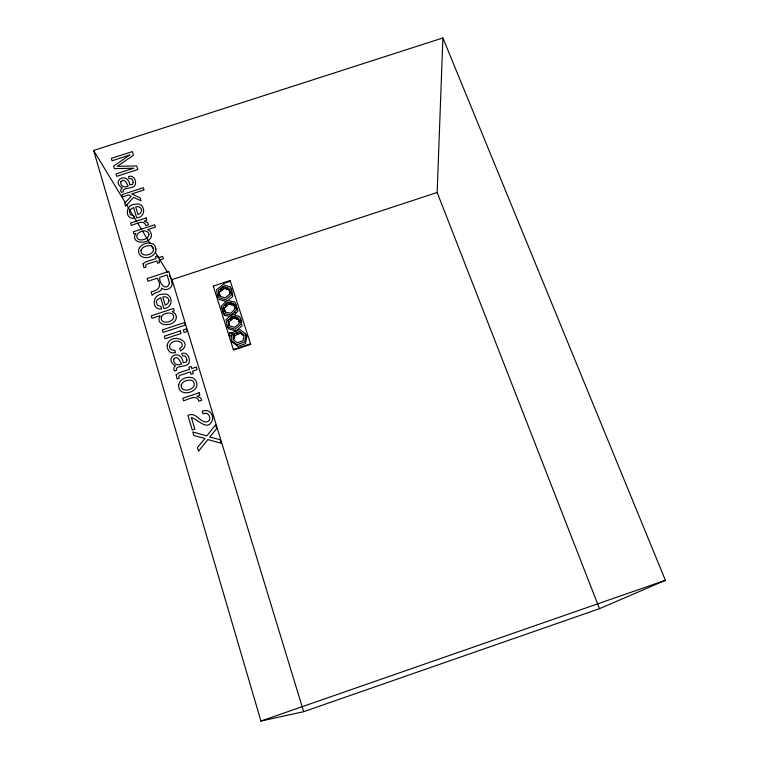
<?xml version="1.0" encoding="UTF-8"?>
<svg xmlns="http://www.w3.org/2000/svg" width="759" height="759" viewBox="0 0 759 759"><rect width="100%" height="100%" fill="white"/><g stroke="black" fill="none" stroke-linecap="round" stroke-linejoin="round"><path stroke-width="1.14" d="M599.496 608.68L437.165 192.492L442.886 37.95L93.613 150.481L260.925 721.05L303.666 711.686L599.496 608.68L665.387 580.303L442.886 37.95M233.345 337.205L234 333.723L239.597 331.56L244.132 335.023L243.07 340.658L237.463 342.831L232.918 339.358L233.345 337.205L234.256 338.931L234.91 335.459L234 333.723M234.607 314.53L237.928 311.152L235.764 303.866M224.247 309.957L225.205 311.797L224.218 308.448L228.478 304.16L234.341 305.308L234.958 307.414L234.057 305.554M233.43 303.439L235.053 308.922L230.774 313.249L224.873 312.082L223.26 306.598L227.539 302.281L233.43 303.439L234.341 305.308M227.956 320.108L232.548 316.199L234.759 316.835L238.203 317.85L239.284 323.419L234.692 327.338L229.028 325.677L227.956 320.108L229.531 325.279L228.601 323.495M228.895 321.901L233.459 318.012L239.085 319.653L239.512 321.825L238.63 320.023M227.88 300.45L232.766 296.465L231.486 288.923M218.44 290.384L223.231 286.485L228.981 288.268L229.949 293.97L225.157 297.879L219.389 296.076L218.44 290.384L219.996 295.782L219.028 293.875M219.417 292.3L224.18 288.429L229.911 290.204M234.91 335.459L240.48 333.305L243.222 335.402L242.358 333.666M260.925 721.05L665.387 580.303M233.336 349.491L250.432 343.818L250.707 344.377L233.639 350.051L233.336 349.491L213.307 286.096L230.11 280.555L230.413 281.209M223.706 283.43L229.294 281.58M169.532 275.583L171.98 279.616L437.165 192.492M228.981 316.266L224.389 315.364L223.791 313.344M218.782 299.264L226.419 301.646M245.223 334.7L246.931 336L245.508 343.571L237.975 346.483L231.893 341.816M93.613 150.481L125.453 202.938M126.677 204.958L136.468 221.097M137.692 223.118L141.364 229.171M142.597 231.191L149.94 243.297M151.164 245.318L153.612 249.35M155.453 252.377L167.692 272.557M233.582 335.924L234.493 337.651M228.364 322.224L229.303 324.008M228.431 322.547L229.36 324.33M236.134 332.907L237.036 334.653M223.26 306.598L224.218 308.448M223.886 308.714L224.835 310.554M237.406 332.414L238.298 334.15M213.307 286.096L213.63 286.741M229.749 318.571L230.679 320.374M237.055 332.546L237.947 334.292M230.537 317.907L231.457 319.719M224.911 304.928L225.859 306.788M230.802 317.689L231.723 319.492M218.81 292.576L219.778 294.492M225.888 303.951L226.837 305.811M231.998 316.664L232.909 318.476M239.597 331.56L240.48 333.305M241.315 332.888L242.187 334.624M232.548 316.199L233.459 318.012M227.539 302.281L228.374 304.255M234.759 316.835L235.66 318.647M220.29 288.875L221.258 290.811M235.717 317.129L236.618 318.932M236.049 317.224L236.941 319.036M221.381 287.984L222.34 289.919M234.673 311.712L235.575 313.543M229.816 302.727L230.736 304.606M231.153 302.993L232.074 304.862M222.558 287.035L223.507 288.97M223.231 286.485L224.18 288.429M234.427 306.807L235.328 308.657M240.385 319.643L241.22 323.979L235.062 329.254L227.453 327.025L226.021 319.548L232.178 314.302L239.768 316.512L242.093 325.763L235.964 331.009L228.393 328.789L227.785 325.658M225.451 287.177L226.391 289.113M226.761 287.585L227.7 289.521M229.579 291.769L230.499 293.686M229.36 290.469L230.281 292.395M230.11 280.555L250.707 344.377M171.98 279.616L303.666 711.686M222.245 308.059L222.833 310.08M223.137 311.086L223.497 312.328M240.641 318.325L241.258 321.437M218.042 294.843L218.26 296.133M155.956 249.028C156.506 256.836 143.603 260.916 139.495 254.426C135.425 247.121 145.557 241.172 151.847 243.497A6.831 6.176 -24.3 0 1 155.092 246.239L155.956 249.028M172.113 282.832C173.118 288.221 165.49 291.788 161.743 288.107C161.335 292.983 154.542 291.57 152.597 295.08L152.104 295.242L151.107 291.892C159.124 290.071 162.009 286.115 157.265 278.202L147.939 281.257L147.132 278.544L168.84 271.418L172.113 282.832M178.707 384.661C177.34 398.731 202.292 392.574 195.831 380.752A7.106 6.651 -30.6 0 0 192.425 377.783C187.188 376.151 179.845 378.836 178.707 384.661M151.487 234.427C152.179 245.195 128.926 244.759 135.87 233.345L133.869 234L133.214 231.799L154.713 224.787L155.415 227.102L147.644 229.635L149.921 230.945L151.487 234.427M156.335 301.608L157.379 305.184L160.965 306.522L161.695 308.979C150.965 310.308 152.303 293.942 162.236 294.321C172.672 291.399 174.494 308.059 163.878 308.486L160.623 297.642L157.056 299.985L156.335 301.608M169.418 282.87C166.971 292.044 158.916 283.904 159.713 277.396L167.132 274.957L169.418 282.87M129.372 211.277L130.358 214.664L133.85 215.935L134.542 218.26C124.078 219.617 125.586 203.877 135.168 204.323C145.32 201.42 146.971 217.463 136.667 217.786L133.575 207.482L130.083 209.731L129.372 211.277M176.344 316.626C176.904 327.527 153.593 327.565 160.14 315.621L151.971 318.325L151.231 315.81L173.507 308.467L174.247 310.896L172.132 311.598L175.395 313.837L176.344 316.626M167.16 345.383L167.378 348.248L169.238 351.408A5.844 5.417 -28.7 0 0 172.492 352.859L175.49 352.679L174.75 350.193C172.369 350.705 169.627 349.311 169.57 346.673A3.51 3.254 -28.6 0 1 170.509 344.093C174.238 337.584 187.767 342.736 179.75 348.533L180.5 351.019C195.224 341.692 170.329 331.171 167.16 345.383M181.249 384.993C180.225 394.263 197.938 389.595 193.592 381.938A3.937 3.681 -30.6 0 0 191.088 380.183C187.426 379.756 182.464 381.103 181.249 384.993M141.041 250.271C140.111 258.895 156.895 254.512 152.929 247.349A3.786 3.425 -24.2 0 0 150.538 245.736C147.037 245.385 142.303 246.58 141.041 250.271M168.934 300.697L167.815 303.6L165.244 305.222L162.768 297.006C165.434 296.038 168.925 297.613 168.934 300.697M141.639 210.357L140.529 213.118L138.015 214.674L135.671 206.875C138.204 205.964 141.639 207.368 141.639 210.357M148.963 234.522C148.593 239.787 137.265 242.776 136.696 236.182C137.332 230.992 147.929 228.165 148.963 234.522M186.904 359.918L186.164 362.185L183.28 362.726C180.661 347.148 162.654 358.144 175.547 366.037L174.181 366.976L173.754 369.244L174.561 370.933L176.581 370.259C174.598 365.079 186.667 367.622 188.744 363.305C190.888 358.979 187.302 351.246 181.79 353.485L182.511 355.876L184.589 355.857L185.784 356.702L186.904 359.918M133.252 182.331L132.521 184.39L129.77 184.892C127.863 170.803 110.121 181.022 122.398 187.957L121.098 188.82L120.662 190.879L121.402 192.397L123.319 191.771C121.573 186.97 132.901 189.361 134.95 185.376C137.113 181.344 133.518 174.409 128.489 176.534L129.144 178.697L131.108 178.669L132.237 179.428L133.252 182.331M161.316 317.215C160.102 324.121 170.234 322.954 172.986 319.036C176.762 311.256 163.289 311.465 161.316 317.215M245.48 337.385L244.654 341.873L237.083 344.795L230.973 340.108L232.425 332.518L239.977 329.605L246.087 334.273L245.48 337.385M212.681 418.996C208.706 432.763 198.184 419.49 191.391 417.545L194.845 429.091L192.226 429.974L187.9 415.458C196.012 411.302 199.636 422.611 206.761 421.976C213.032 420.182 208.649 410.572 203.042 413.921L202.226 411.236C207.615 408.57 213.336 413.332 212.681 418.996M176.145 374.889L177.056 379.026L179.209 378.314L178.763 376.36L179.741 375.43L190.348 371.901L191.088 374.358L193.317 373.618L192.577 371.16L197.103 369.652L196.315 367.043L191.78 368.551L191.154 366.474L188.925 367.214L189.551 369.291L178.801 372.859L176.145 374.889M173.811 359.102C172.502 363.476 178.147 366.559 181.61 363.874C179.845 361.36 177.492 354.434 173.811 359.102M143.062 263.838L143.906 267.718L146.003 267.035L145.586 265.195L146.534 264.322L156.828 260.954L157.53 263.259L159.694 262.548L158.992 260.242L163.394 258.8L162.644 256.352L158.252 257.785L157.654 255.84L155.5 256.542L156.088 258.496L145.652 261.912L143.062 263.838M120.852 181.695C119.571 185.813 125.036 188.365 128.176 185.955C126.535 183.574 124.277 177.435 120.852 181.695M215.575 424.869L206.771 435.884L192.814 431.956L193.877 435.524L205.006 438.455L197.444 447.506L198.545 451.207L207.871 439.565L221.163 443.209L220.082 439.67L209.731 437.032L216.704 428.56L215.575 424.869M133.593 197.378L125.577 206.173L124.685 203.165L131.203 196.277L128.613 194.968L122.806 196.856L122.133 194.608L143.347 187.729L144.03 189.968L131.705 193.962L140.102 197.833L141.003 200.831L133.593 197.378M237.045 309.311L231.324 315.099L223.431 313.533L221.286 306.209L226.998 300.45L234.863 301.997L237.045 309.311M231.856 294.558L225.47 299.767L217.805 297.367L216.543 289.786L222.918 284.606L230.565 286.987L231.856 294.558M129.77 154.997L113.651 166.098L114.4 168.612L133.783 168.223L115.975 173.925L116.706 176.354L137.796 169.523L136.705 165.917L117.284 166.325L133.442 155.206L132.341 151.591L111.345 158.365L112.066 160.785L129.77 154.997M199.114 392.764L182.767 398.219L183.555 400.837C187.445 399.718 197.425 393.779 198.801 401.226L201.704 400.259L200.784 398.01L197.046 396.189L199.864 395.249L199.114 392.764M180.3 330.905L164.305 336.199L165.073 338.78L181.078 333.476L180.3 330.905M186.344 328.913L183.289 329.918L184.067 332.489L187.131 331.474L186.344 328.913M184.428 322.603L162.417 329.88L163.176 332.404L185.196 325.127L184.428 322.603M146.193 217.947L130.605 223.023L131.307 225.404C134.969 224.56 144.381 218.725 145.775 225.641L148.546 224.73L147.701 222.71L144.182 221.078L146.867 220.205L146.193 217.947M230.11 335.895A1.556 1.452 -23.7 0 0 231.95 333.96A1.556 1.452 -23.7 0 0 229.351 333.495A1.556 1.452 -23.7 0 0 230.11 335.895M229.93 335.554A1.556 1.452 -23.7 0 0 231.761 333.618A1.556 1.452 -23.7 0 0 229.171 333.144A1.556 1.452 -23.7 0 0 229.93 335.554"/></g></svg>
